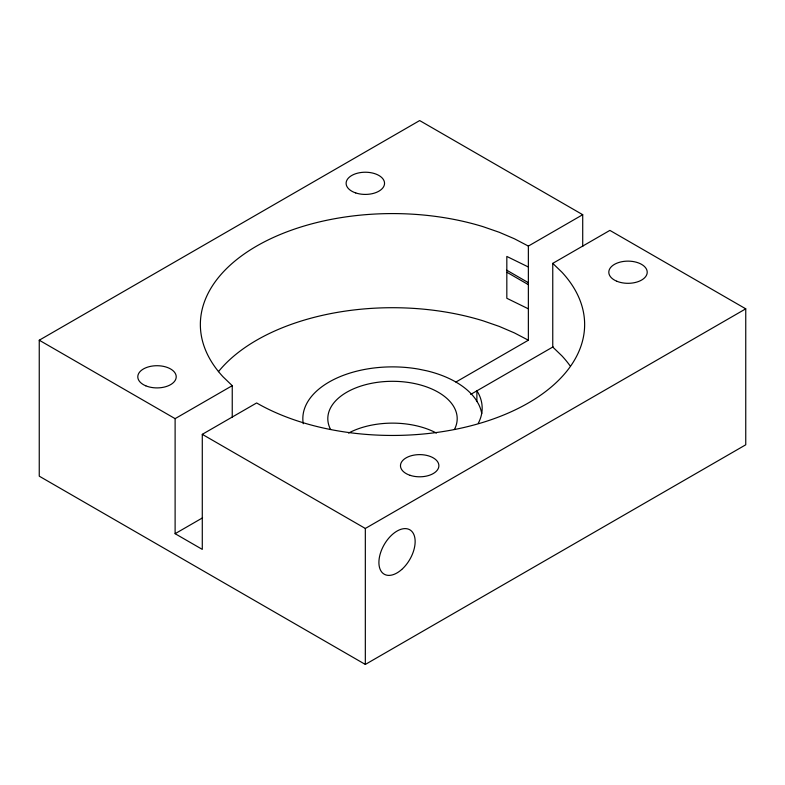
<?xml version="1.0" encoding="UTF-8"?>
<svg xmlns="http://www.w3.org/2000/svg" width="785" height="785" viewBox="0 0 785 785"><rect width="100%" height="100%" fill="white"/><g stroke="black" fill="none" stroke-linecap="round" stroke-linejoin="round"><path stroke-width="1.18" d="M570.018 365.741A192.139 110.93 0 0 0 561.952 355.899L552.758 347.039L552.758 263.367L609.886 230.388L745.75 308.829L745.75 444.791L365.329 664.434L39.25 476.171L39.25 340.209L419.671 120.566L582.715 214.697L582.715 246.519M39.25 340.209L175.114 418.65L232.242 385.671L223.048 376.81A192.139 110.93 0 0 1 256.636 246.078A192.139 110.93 0 0 1 483.079 226.679L499.25 232.281L514.391 238.768L528.364 246.078L582.715 214.697M175.114 418.65L175.114 533.692L202.285 549.382L202.285 434.331L256.636 402.96A192.139 110.93 0 0 0 506.963 413.616A192.139 110.93 0 0 0 561.952 272.228L552.758 263.367M175.114 533.692L202.559 517.845M455.908 382.04L528.364 340.209L528.364 246.078M470.696 394.413L553.121 346.833M202.285 434.331L365.329 528.462L745.75 308.829M528.364 266.998L506.825 256.44L506.825 298.28L528.364 308.829M528.364 340.209L514.391 332.899L499.25 326.413L483.079 320.81A192.139 110.93 0 0 0 218.436 371.668M506.757 270.207L528.491 282.757M507.11 272.366L528.217 284.582M476.878 401.312L476.878 390.851L478.31 393.157A89.667 51.771 0 0 1 478.31 423.213M365.329 528.462L365.329 664.434M232.242 385.671L232.242 417.453M330.593 429.493A64.684 37.346 0 0 1 392.5 381.304A64.684 37.346 0 0 1 454.407 429.493M348.589 433.055A64.684 37.346 0 0 1 436.411 433.055M303.265 423.723A89.667 51.771 0 0 1 418.533 369.107L426.814 370.824A89.667 51.771 0 0 1 475.337 398.839L478.31 403.618A89.667 51.771 0 0 1 481.735 413.577M401.714 569.498A25.62 14.787 -60 0 0 409.839 529.806A25.62 14.787 -60 0 0 379.528 556.683A25.62 14.787 -60 0 0 401.714 569.498M616.804 281.236A19.213 11.098 0 0 0 647.125 273.308A19.213 11.098 0 0 0 620.071 262.121A19.213 11.098 0 0 0 616.804 281.236M410.064 475.317A19.213 11.098 0 0 0 438.884 465.711A19.213 11.098 0 0 0 410.064 456.105A19.213 11.098 0 0 0 410.064 475.317M145.804 385.827A19.213 11.098 0 0 0 176.125 377.899A19.213 11.098 0 0 0 149.071 366.703A19.213 11.098 0 0 0 145.804 385.827M355.723 192.933A19.213 11.098 0 0 0 384.542 183.327A19.213 11.098 0 0 0 355.723 173.711A19.213 11.098 0 0 0 355.723 192.933"/></g></svg>
